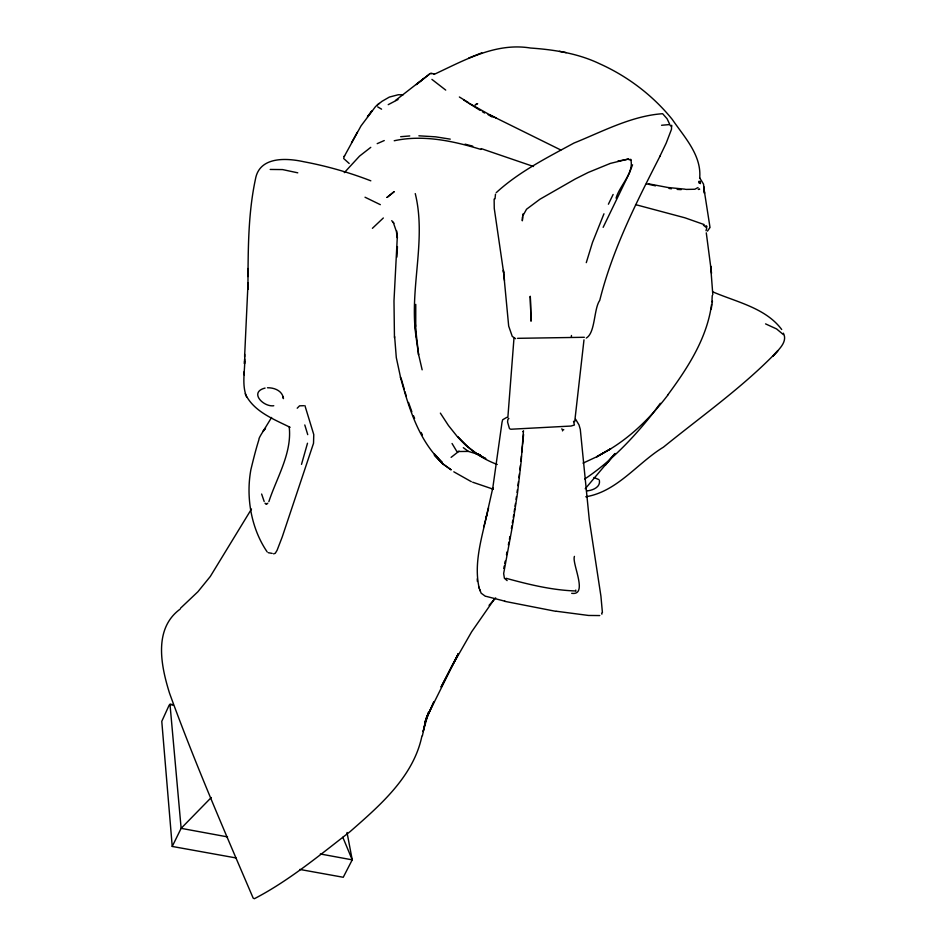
<?xml version="1.0" encoding="UTF-8"?>
<svg xmlns="http://www.w3.org/2000/svg" width="946" height="946" viewBox="0 0 946 946"><rect width="100%" height="100%" fill="white"/><g stroke="black" fill="none" stroke-linecap="round" stroke-linejoin="round"><path stroke-width="1.42" d="M244.612 356.607L248.029 282.96L247.923 289.334C248.195 252.558 247.722 215.262 255.455 179.137C259.405 156.327 286.437 157.911 303.701 161.719C326.595 165.999 349.098 172.409 370.82 180.816M247.935 271.999L247.982 276.551L247.947 268.51M244.541 361.005L244.482 363.796L244.576 359.22M244.647 354.206C245.759 368.408 241.053 383.698 246.729 397.249M699.331 181.478L699.307 183.24L699.035 181.23M415.767 304.375L415.743 326.275M495.018 198.849L495.491 194.214M494.131 199.05L494.261 208.404L503.627 272.614L508.676 326.074L512.259 336.398L515.629 338.68M602.413 612.606L600.923 596.157L589.311 519.933L580.288 429.33L579.011 424.943L575.676 419.326M244.174 374.829L244.257 371.754L244.234 372.736M522.381 217.119L522.31 220.796L523.15 215.274L526.544 209.22L539.906 199.251L575.286 178.971L588.258 172.444L609.721 163.658M712.823 294.714L710.635 266.051L711.546 273.276M396.918 257.099L397.438 246.563M711.912 301.951L712.232 295.578M507.848 417.612L514.009 337.805M699.662 178.38C701.92 155.404 684.289 137.016 672.275 119.433C652.953 95.499 627.718 76.354 599.669 63.772C578.101 53.425 554.202 49.677 530.54 48.033C495.68 42.286 464.285 60.331 434.048 74.415M523.576 434.451L522.618 444.36M521.825 452.141L522.488 445.649M574.707 421.762L583.989 339.839M520.868 461.21L521.412 456.031M519.898 469.76L520.383 465.491M575.747 590.079L575.807 591.285M518.952 477.706L519.425 473.792M517.06 492.428L517.415 489.732M517.935 485.676L518.467 481.632M711.558 304.482C707.005 338.278 687.813 367.817 667.971 394.683M516.067 499.334L516.469 496.567M421.928 736C413.556 776.69 379.784 805.566 350.008 831.7C319.417 855.35 288.625 880.963 254.403 898.7L253.185 898.144C224.202 830.458 194.71 762.559 169.559 693.264C161.045 666.067 153.181 628.842 180.154 609.118M711.238 309.011L712.433 301.218M514.186 511.857L514.612 509.066M515.05 506.264L515.487 503.473M709.949 227.56L707.442 231.131M512.33 523.043L512.803 520.241M513.276 517.45L513.749 514.648M669.614 124.08L667.084 118.758L662.626 113.709C631.573 115.85 602.519 131.565 573.95 143.059C547.095 157.675 518.822 171.853 496.224 192.677M503.792 568.404L504.218 566.004M511.372 528.53L511.857 525.846M508.357 544.955L508.877 542.164M509.409 539.374L509.929 536.571M562.468 430.915L562.716 429.59L561.64 428.94M506.465 554.711L507.009 551.92M504.703 563.58L505.176 561.155M422.424 735.681L425.676 720.273L423.146 731.577L428.018 714.372L425.144 721.857L433.847 701.908L426.138 718.475L458.372 653.674L441.132 686.902L458.372 653.674M522.689 215.097L522.949 213.985M671.719 126.256L671.731 125.262M486.149 517.462L492.842 487.793L492.559 489.626L502.03 422.235L502.669 419.764L506.867 417.316M483.82 526.768L488.562 507.99M307.497 443.236L301.514 464.368M486.989 514.163C481.727 538.061 473.438 564.064 479.291 588.436M586.284 262.645L592.468 242.507L603.962 213.796M424.766 724.128L428.302 712.35M632.555 164.781L629.386 173.059L603.146 227.336M344.569 155.735L343.824 157.225L361.005 125.924L375.562 106.531L381.924 101.364L389.338 97.083L398.266 94.742L403.138 94.777M235.992 857.939L172.231 846.445L181.135 828.341L211.254 797.525M659.811 156.457L666.209 143.106L671.494 129.306L671.542 126.74L669.461 124.576L661.561 125.274M608.396 204.218L613.126 194.462M660.036 156.125C636.268 202.586 612.464 249.448 599.752 300.367C593.674 308.987 595.46 332.85 586.26 338.065M271.585 417.458L263.343 430.95C268.747 423.288 258.057 438.01 258.956 439.547C255.822 449.421 253.351 459.496 250.903 469.559C245.747 497.383 251.234 528.637 267.15 551.885M616.071 198.163C619.583 185.487 634.435 172.976 630.722 159.247M268.853 501.652C276.74 477.635 292.078 453.158 289.24 427.166M451.514 666.918L471.64 631.798L494.581 598.794M351.545 142.68L357.269 132.369M251.482 509.019L210.296 576.481L197.903 591.747L180.568 608.16M297.21 408.211L299.551 405.834L303.642 405.704M344.32 172.645L359.563 156.09L370.773 147.351M571.372 336.906L571.455 335.487M706.023 230.718L706.78 227.903L703.422 225.183M660.332 403.292L652.882 413.355C633.217 438.057 611.104 461.4 584.723 479.007M263.343 430.95L265.53 428.065M668.183 394.624C652.161 415.72 633.264 434.9 610.608 448.865L596.725 456.776L583.032 463.138M615.03 453.489L585.219 488.763M614.935 453.607L605.121 465.397L611.069 458.278M495.669 597.896L489.07 605.345M372.405 228.317L383.331 217.982M698.03 187.568L694.825 189.259L686.098 189.413M459.058 451.147L451.112 457.356M584.344 337.284L517.58 338.325M508.877 418.499L507.896 419.385L507.564 422.011L509.374 428.313A1.49 0.828 16.8 0 0 511.053 429.224L571.017 426.043L574.411 425.014L573.536 421.313M266.784 504.052L267.753 503.26M429.472 74.036L416.264 84.596L430.3 73.504L434.451 73.812M423.914 78.352L395.475 100.465M379.18 103.374L377.336 104.817M388.215 104.663L398.053 99.519M477.068 103.693L475.176 104.9L477.647 103.741M523.552 430.903L522.748 431.601M377.194 143.65L384.253 140.552M468.755 58.037L481.762 52.858M273.595 553.848L275.262 553.292L277.06 550.359L282.251 536.902L313.528 443.26L313.765 434.557L304.919 405.609M265.057 388.073C248.668 392.188 263.496 407.265 273.772 405.739M610.004 163.492L628.688 158.928M698.656 189.425L699.685 189.188L698.254 189.425M617.833 161.139L627.943 159.224L631.325 160.359M394.222 140.753C423.3 134.474 453.087 140.954 481.006 149.456M599.764 615.562L588.53 615.456L556.236 611.234M585.787 496.768C617.17 491.731 637.569 462.878 663.43 447.162C702.074 415.732 743.213 386.949 777.778 350.848L772.74 356.252C777.86 350.233 788.16 342.109 783.371 333.181M586.496 490.927C591.995 490.607 600.544 487.497 599.433 480.674M431.991 73.362L430.56 73.469M400.666 136.709L409.748 135.952M270.201 169.452L282.57 169.582L297.765 172.822M574.766 590.943C551.459 590.056 528.518 584.427 506.098 578.29M480.036 454.908L468.376 451.408L456.871 451.538L452.046 443.508M571.68 593.319C588.637 595.85 571.597 563.177 574.435 556.39M418.889 135.81L435.68 136.839L450.249 139.145M267.481 387.754C274.529 387.659 281.849 390.757 283.28 397.58L283.161 396.882L283.398 398.633L283.292 397.036M685.247 189.2L667.935 187.497L648.507 183.82M677.17 189.401L681.167 189.649M563.781 429.721L562.716 429.59M172.87 704.593L169.996 704.344L169.133 705.208L161.778 721.349L172.231 846.445M669.035 188.431L671.423 188.81M556.047 611.376L504.549 601.301M272.2 553.41L268.25 552.689M299.764 869.433L343.244 877.273L352.231 859.855L347.028 832.504M227.537 836.891L181.135 828.341L169.996 704.344L172.881 704.947M320.327 853.978L352.231 859.855L342.819 837.269M559.429 51.309L566.205 52.645M593.934 477.505L599.007 479.634M652.941 185.286L655.483 185.842M646.425 183.796L651.64 184.99M505.093 601.242L486.149 596.358M465.054 144.147L472.764 146.181M635.546 204.62L684.928 217.805L704.155 224.569M493.079 489.141L472.669 482.2M481.195 148.605L533.497 166.484M479.977 454.825L474.573 452.945L485.83 458.668L476.406 453.347L466.827 446.027L457.568 436.733M712.776 291.853C736.343 302.022 765.633 307.876 781.692 329.504M265.932 503.461L266.583 503.851M497.241 464.462C482.022 458.905 468.625 449.208 457.923 437.111M765.562 323.887L776.607 328.948L783.335 334.577M485.475 596.347L481.136 593.177L478.771 586.922M290.115 427.32C273.571 419.125 253.552 411.498 245.215 393.773M365.026 197.229L380.339 204.667M496.283 118.049L490.501 115.246L560.848 150.024M471.333 481.68L453.808 471.806M490.619 115.306L469.358 103.374M507.127 580.619L504.407 578.254L503.65 573.513L512.294 526.816L517.462 493.304L521.14 461.743L523.434 431.4M381.581 109.168L377.69 106.886M488.077 114.632L492.18 116.997M482.365 111.699L484.589 113.035M463.765 100.04L480.13 110.375M459.366 96.989L468.294 102.487M445.72 90.095L431.92 79.393M463.315 447.683L468.376 451.408M706 225.621L707.017 226.532M265.046 503.248L265.897 504.076M434.368 454.955L442.586 463.623L451.195 469.866L442.669 463.847L434.368 454.955L442.397 462.783L434.604 454.115M442.397 462.783C418.57 440.481 408.838 407.62 400.395 377.076M457.746 436.934L467.277 446.547M699.673 177.848L703.528 184.103L704.498 193.351L703.824 186.717M391.727 220.666L393.903 223.232M457.261 436.555L448.451 425.511L440.363 413.118M343.623 158.467L349.18 163.481M421.1 432.464L422.413 434.876M393.252 222.31L396.457 231.64L397.214 238.64L393.985 300.958L394.458 337.828M413.473 415.743L414.608 418.357M264.182 501.51L261.628 494.037M408.53 402.464L411.865 411.794M479.587 589.287L480.107 590.812M304.789 424.955L307.734 434.64M415.259 193.599C426.752 240.379 409.05 289.169 416.063 336.752L415.022 319.109L416.051 336.942L418.475 353.981L422.153 369.827M601.632 613.162L601.904 614.191M401.151 378.388L404.226 389.113M404.994 391.786L406.141 395.806M418.475 353.981L418.593 354.573L416.027 332.117M400.95 379.24L396.303 357.612L394.624 336.469M709.914 226.792L704.214 190.288M396.611 230.777L397.415 237.824M503.627 272.614L503.378 270.355L504.49 280.406M711.25 270.828L706.284 232.834M700.265 181.313L700.418 183.63M477.245 578.857L477.387 581.447M370.678 112.55L367.45 116.819L371.825 111.037L370.678 112.55M394.139 191.683L387.044 197.407L394.139 191.683M610.608 448.865L596.725 456.776L610.608 448.865M530.304 296.985L530.28 296.275L531.037 321.191L530.304 296.985"/></g></svg>
